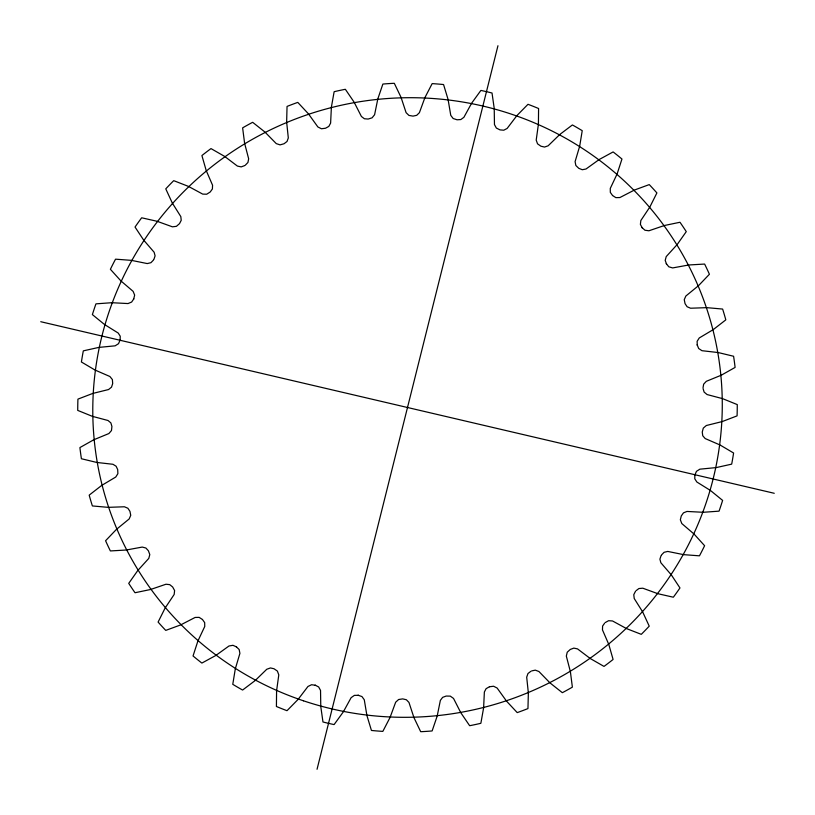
<?xml version="1.0" encoding="UTF-8"?>
<svg xmlns="http://www.w3.org/2000/svg" width="815" height="815" viewBox="0 0 815 815"><rect width="100%" height="100%" fill="white"/><g stroke="black" fill="none" stroke-linecap="round" stroke-linejoin="round"><path stroke-width="1.22" d="M317.045 769.279L497.955 45.722M202.385 619.431L199.125 617.363L195.111 617.454L180.655 624.922L165.74 630.403A330.156 324.207 -14.8 0 1 158.1 622.069L165.139 608L174.166 594.471L174.604 590.549L172.648 586.983L169.734 584.64L165.975 584.233L150.571 589.5L135.015 592.739A330.156 324.207 -14.8 0 1 128.729 583.367L137.806 570.48L148.778 558.407L149.797 554.587L148.401 550.767L145.885 548.016L142.238 547.069L126.223 550.023L110.371 550.94A330.156 324.207 -14.8 0 1 105.583 540.742L116.504 529.312L129.157 518.961L130.746 515.335L129.952 511.351L127.884 508.254L124.42 506.777L108.161 507.348L92.37 505.942A330.156 324.207 -14.8 0 1 89.181 495.143L101.692 485.424L115.761 477.03L117.88 473.668L117.696 469.603L116.127 466.241L112.928 464.275L96.781 462.451L81.408 458.743A330.156 324.207 -14.8 0 1 79.901 447.578L93.725 439.794L108.884 433.549L111.482 430.534L111.92 426.479L110.881 422.914L108.018 420.499L92.35 416.333L77.731 410.403A330.156 324.207 -14.8 0 1 77.924 399.126L92.757 393.441L108.568 389.539L111.512 387.166L112.684 383.62L112.388 379.566L109.893 376.499L94.958 370.01L81.408 361.992A330.156 324.207 -14.8 0 1 83.313 350.858L98.819 347.404L115.139 345.825L118.521 343.686L120.151 339.926L120.223 336.208L118.226 333.06L104.544 324.523L92.38 314.6A330.156 324.207 -14.8 0 1 95.946 303.852L111.787 302.711L128.026 303.557L131.623 302.059L133.803 298.861M133.67 299.187L134.648 295.101L133.12 291.352L120.895 280.9L110.392 269.286A330.156 324.207 -14.8 0 1 115.536 259.17L131.347 260.352L147.26 263.571L150.938 262.685L153.556 259.975M153.913 259.384L155.095 255.839L154.137 252.243L143.654 240.089L135.035 227.049A330.156 324.207 -14.8 0 1 141.657 217.788L157.091 221.283L172.423 226.825L176.407 226.336L179.514 223.636L181.225 220.305L180.818 216.596L172.301 203.027L165.771 188.856A330.156 324.207 -14.8 0 1 173.707 180.655L188.418 186.38L202.721 194.113L206.725 194.214L210.209 191.994L212.399 188.948L212.562 185.219L206.205 170.539L201.906 155.543A330.156 324.207 -14.8 0 1 210.983 148.585L224.645 156.409L237.389 166.066L241.189 166.892L244.632 165.618M661.444 555.025L664.062 552.315L667.74 551.429L683.653 554.648L699.464 555.83A330.156 324.207 -14.8 0 0 704.608 545.714L694.105 534.1L681.809 523.556L680.342 519.776L681.289 515.926L683.469 512.859L686.974 511.443L703.213 512.289L719.054 511.148A330.156 324.207 -14.8 0 0 722.62 500.4L710.456 490.477L696.856 482.011L694.777 478.792L694.849 475.074L696.479 471.315L699.861 469.175L716.181 467.596L731.687 464.143A330.156 324.207 -14.8 0 0 733.592 453.008L720.042 444.99L705.199 438.562L702.744 435.75L702.255 432.072L703.294 428.12L706.33 425.512L722.243 421.559L737.076 415.874A330.156 324.207 -14.8 0 0 737.269 404.597L722.65 398.667L707.084 394.552L704.119 392.086L703.09 388.633M661.087 555.616L659.906 559.161L660.863 562.758L671.346 574.911L679.965 587.951A330.156 324.207 -14.8 0 1 673.343 597.212L657.909 593.717L642.811 588.206L638.919 588.532L636.006 590.743M635.415 591.456L633.775 594.695L634.223 598.505L642.699 611.973L649.229 626.144A330.156 324.207 -14.8 0 1 641.293 634.345L626.582 628.62L612.503 620.959L608.611 620.704L605.402 622.466M604.699 623.078L602.601 626.052L602.468 629.893L608.795 644.461L613.094 659.457A330.156 324.207 -14.8 0 1 604.017 666.415L590.355 658.591L577.509 648.883L573.811 648.108L570.276 649.453L567.23 652.224L566.333 656.085L570.388 671.672L572.375 687.147A330.156 324.207 -14.8 0 1 562.35 692.699L550.054 682.95L538.929 671.519L535.302 670.144L531.706 670.898M245.315 165.17L247.933 162.47L248.657 158.803L244.612 143.328L242.626 127.853A330.156 324.207 -14.8 0 1 252.65 122.301L264.946 132.05L276.265 143.613L280.054 144.876L284.038 143.756L287.033 141.464L288.306 137.949L286.646 122.036L287.043 106.419A330.156 324.207 -14.8 0 1 297.77 102.384L308.447 113.845L317.87 126.957L321.416 128.76L325.521 128.24L328.822 126.407L330.615 123.106L331.389 107.111L334.14 91.698A330.156 324.207 -14.8 0 1 345.346 89.283L354.148 102.201L361.402 116.474L364.376 118.746L368.136 119.051L372.088 117.829L374.594 114.732L377.824 98.89L382.877 84.047A330.156 324.207 -14.8 0 1 394.307 83.293L401.051 97.372L406.104 112.674L408.947 115.424L413.011 116.117L416.71 115.323L419.399 112.684L424.931 97.576L432.164 83.609A330.156 324.207 -14.8 0 1 443.564 84.546L448.087 99.481L450.766 115.363L453.15 118.501L457.062 119.785L460.832 119.55L463.888 117.319L471.64 103.179L480.901 90.414A330.156 324.207 -14.8 0 1 492.026 93.012L494.226 108.456L494.461 124.583L496.345 128.047L500.013 129.891L503.772 130.206L507.124 128.454L516.924 115.577L527.998 104.3A330.156 324.207 -14.8 0 1 538.583 108.507L538.42 124.125L536.209 140.119L537.543 143.827L540.895 146.191L544.563 147.057L548.138 145.804L559.762 134.506L572.405 124.95A330.156 324.207 -14.8 0 1 582.226 130.675L579.699 146.119L575.095 161.625L575.848 165.496L578.793 168.328L582.287 169.724L586.005 169.011L599.188 159.526L613.125 151.926A330.156 324.207 -14.8 0 1 621.957 159.027L617.118 173.941L610.282 188.408L610.313 192.36L612.534 195.488M530.86 671.295L527.967 673.536L526.694 677.163L528.354 692.964L527.957 708.581A330.156 324.207 -14.8 0 1 517.23 712.616L506.553 701.155L497.13 688.043L493.584 686.24L489.479 686.76M489.367 686.8L486.097 688.675L484.365 692.006L483.611 707.889L480.86 723.302A330.156 324.207 -14.8 0 1 469.654 725.717L460.852 712.799L453.527 698.435L450.298 696.132L446.172 696.051L442.627 697.365L440.365 700.38L437.176 716.11L432.123 730.953A330.156 324.207 -14.8 0 1 420.693 731.707L413.949 717.628L408.957 702.428L406.359 699.739L402.691 698.893L398.606 699.514L395.662 702.224L390.069 717.424L382.836 731.391A330.156 324.207 -14.8 0 1 371.436 730.454L366.913 715.519L364.274 699.749L361.941 696.56L358.05 695.226M358.508 695.307L354.382 695.378L351.112 697.681L343.36 711.821L334.099 724.586A330.156 324.207 -14.8 0 1 322.974 721.988L320.774 706.544L320.539 690.417L318.655 686.953L315.099 685.15M40.75 321.711L774.25 493.289M315.548 685.283L311.575 684.732L307.958 686.475L298.076 699.423L287.002 710.7A330.156 324.207 -14.8 0 1 276.417 706.493L276.58 690.875L278.791 674.881L277.385 671.081L274.003 668.758L270.437 667.943L266.77 669.258L255.238 680.494L242.595 690.05A330.156 324.207 -14.8 0 1 232.774 684.325L235.301 668.881L239.905 653.375L239.152 649.504L236.207 646.672M236.584 646.937L232.947 645.307L228.995 645.989L215.812 655.474L201.876 663.074A330.156 324.207 -14.8 0 1 193.043 655.973L197.882 641.059L204.748 626.48L204.687 622.64L202.466 619.512M612.615 195.569L615.875 197.638L619.889 197.546L634.345 190.078L649.26 184.597A330.156 324.207 -14.8 0 1 656.9 192.931L649.861 207L640.834 220.529L640.396 224.451L642.352 228.017M641.925 227.477L644.94 230.227L648.903 230.777L664.429 225.5L679.985 222.261A330.156 324.207 -14.8 0 1 686.271 231.633L677.194 244.52L666.222 256.593L665.203 260.413L666.599 264.233M666.252 263.632L668.82 266.8L672.65 267.931L688.777 264.977L704.629 264.06A330.156 324.207 -14.8 0 1 709.417 274.258L698.496 285.688L685.843 296.039L684.254 299.665L685.048 303.649L687.116 306.746L690.58 308.223L706.839 307.652L722.63 309.058A330.156 324.207 -14.8 0 1 725.819 319.857L713.308 329.576L699.239 337.97L697.12 341.332L697.273 345.285M697.161 344.725L698.649 348.504L701.96 350.695L718.219 352.549L733.592 356.257A330.156 324.207 -14.8 0 1 735.099 367.422L721.275 375.206L706.31 381.318L703.661 384.16L703.029 387.716M303.455 700.798A315.12 309.435 -14.8 0 0 716.813 347.292A315.12 309.435 -14.8 0 0 202.314 174.43A315.12 309.435 -14.8 0 0 303.455 700.798"/></g></svg>
